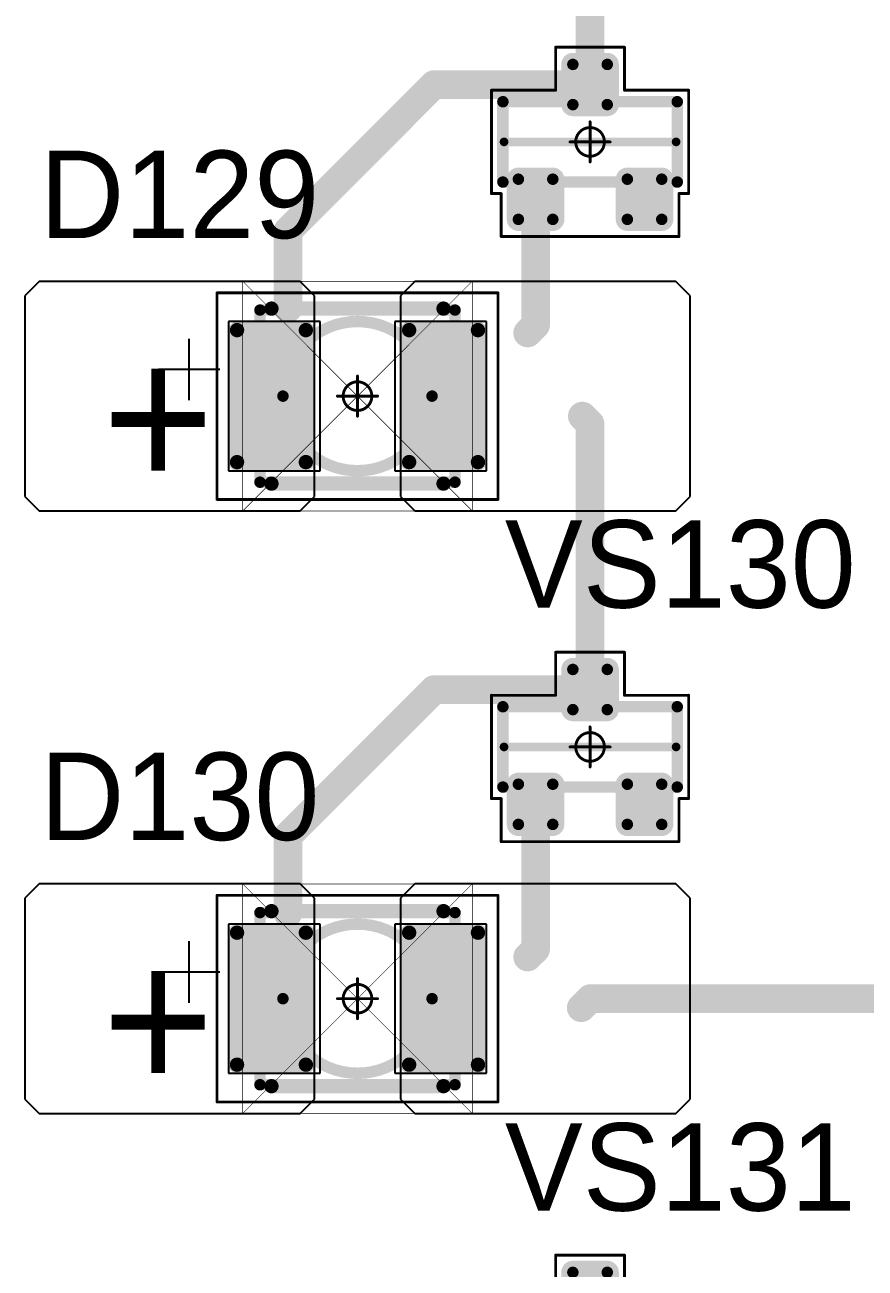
# Model space of a CAD drawing. Header units: millimetres. Extents: x 0 to 1769, y 431 to 1001.
# Drawn here: x 1680.64 to 1695.29, y 473.83 to 495.5 of the extents above; entities that cross this region are included whole.
import ezdxf

# ---------------------------------------------------------------- set-up
doc = ezdxf.new("R2010")
doc.units = ezdxf.units.MM
for name, color, linetype in [('Mechanical13', 56, 'Continuous'), ('Mechanical15', 56, 'Continuous'), ('Mechanical9', 56, 'Continuous'), ('TopLayer', 1, 'Continuous'), ('TopOverlay', 2, 'Continuous'), ('TopPaste', 8, 'Continuous'), ('TopSolder', 216, 'Continuous')]:
    doc.layers.add(name, color=color, linetype=linetype)

# ---------------------------------------------------------------- blocks, each defined once
blk = doc.blocks.new('SOT23_8')
at = {"layer": 'Mechanical13', "const_width": 0.2}
for points in [[(-0.7, 1.52), (-0.7, -1.52)], [(-0.7, 1.52), (0.7, 1.52)], [(0.7, 1.52), (0.7, -1.52)], [(-0.7, -1.52), (0.7, -1.52)]]:
    blk.add_lwpolyline(points, dxfattribs=at)
at = {"layer": 'Mechanical13', "const_width": 0.1}
for points in [[(-0.75, 1.52, 1), (-0.65, 1.52, 1)], [(-0.75, 1.52, 1), (-0.65, 1.52, 1)], [(0.65, 1.52, 1), (0.75, 1.52, 1)], [(0.65, 1.52, 1), (0.75, 1.52, 1)], [(-0.75, -1.52, 1), (-0.65, -1.52, 1)], [(-0.75, -1.52, 1), (-0.65, -1.52, 1)], [(0.65, -1.52, 1), (0.75, -1.52, 1)], [(0.65, -1.52, 1), (0.75, -1.52, 1)]]:
    blk.add_lwpolyline(points, format="xyb", close=True, dxfattribs=at)
at = {"layer": 'Mechanical15', "const_width": 0.05}
for points in [[(-0.9, 1.72), (0.9, 1.72)], [(-0.9, 1.72), (-0.9, 1.55)], [(0.9, 1.72), (0.9, 0.6)], [(-1.65, 1.55), (-0.9, 1.55)], [(-1.65, 1.55), (-1.65, -1.55)], [(0.9, 0.6), (1.65, 0.6)], [(1.65, 0.6), (1.65, -0.6)], [(0, 0.35), (0, -0.35)], [(-0.35, 0), (0.35, 0)], [(0.9, -0.6), (0.9, -1.72)], [(0.9, -0.6), (1.65, -0.6)], [(-1.65, -1.55), (-0.9, -1.55)], [(-0.9, -1.55), (-0.9, -1.72)], [(-0.9, -1.72), (0.9, -1.72)]]:
    blk.add_lwpolyline(points, dxfattribs=at)
at = {"layer": 'Mechanical15'}
for points, const_width in [([(-0.913, 1.72, 1), (-0.888, 1.72, 1)], 0.025), ([(-0.913, 1.72, 1), (-0.888, 1.72, 1)], 0.025), ([(0.888, 1.72, 1), (0.913, 1.72, 1)], 0.025), ([(0.888, 1.72, 1), (0.913, 1.72, 1)], 0.025), ([(-1.662, 1.55, 1), (-1.637, 1.55, 1)], 0.025), ([(-1.662, 1.55, 1), (-1.637, 1.55, 1)], 0.025), ([(-0.913, 1.55, 1), (-0.888, 1.55, 1)], 0.025), ([(-0.913, 1.55, 1), (-0.888, 1.55, 1)], 0.025), ([(0.888, 0.6, 1), (0.913, 0.6, 1)], 0.025), ([(0.888, 0.6, 1), (0.913, 0.6, 1)], 0.025), ([(1.637, 0.6, 1), (1.662, 0.6, 1)], 0.025), ([(1.637, 0.6, 1), (1.662, 0.6, 1)], 0.025), ([(0.25, 0, 1), (-0.25, 0, 1)], 0.05), ([(-0.012, 0.35, 1), (0.012, 0.35, 1)], 0.025), ([(-0.362, 0, 1), (-0.337, 0, 1)], 0.025), ([(-0.262, 0, 1), (-0.238, 0, 1)], 0.025), ([(0.238, 0, 1), (0.262, 0, 1)], 0.025), ([(0.337, 0, 1), (0.362, 0, 1)], 0.025), ([(-0.012, -0.35, 1), (0.012, -0.35, 1)], 0.025), ([(0.888, -0.6, 1), (0.913, -0.6, 1)], 0.025), ([(0.888, -0.6, 1), (0.913, -0.6, 1)], 0.025), ([(1.637, -0.6, 1), (1.662, -0.6, 1)], 0.025), ([(1.637, -0.6, 1), (1.662, -0.6, 1)], 0.025), ([(-1.662, -1.55, 1), (-1.637, -1.55, 1)], 0.025), ([(-1.662, -1.55, 1), (-1.637, -1.55, 1)], 0.025), ([(-0.913, -1.55, 1), (-0.888, -1.55, 1)], 0.025), ([(-0.913, -1.55, 1), (-0.888, -1.55, 1)], 0.025), ([(-0.913, -1.72, 1), (-0.888, -1.72, 1)], 0.025), ([(-0.913, -1.72, 1), (-0.888, -1.72, 1)], 0.025), ([(0.888, -1.72, 1), (0.913, -1.72, 1)], 0.025), ([(0.888, -1.72, 1), (0.913, -1.72, 1)], 0.025)]:
    blk.add_lwpolyline(points, format="xyb", close=True, dxfattribs=dict(at, const_width=const_width))
at = {"layer": 'TopLayer', "const_width": 0.1}
for points in [[(-1.4, 1.25, 1), (-1.3, 1.25, 1)], [(-0.7, 1.25, 1), (-0.6, 1.25, 1)], [(-1.4, 0.65, 1), (-1.3, 0.65, 1)], [(-0.7, 0.65, 1), (-0.6, 0.65, 1)], [(0.6, 0.3, 1), (0.7, 0.3, 1)], [(1.3, 0.3, 1), (1.4, 0.3, 1)], [(0.6, -0.3, 1), (0.7, -0.3, 1)], [(1.3, -0.3, 1), (1.4, -0.3, 1)], [(-1.4, -0.65, 1), (-1.3, -0.65, 1)], [(-0.7, -0.65, 1), (-0.6, -0.65, 1)], [(-1.4, -1.25, 1), (-1.3, -1.25, 1)], [(-0.7, -1.25, 1), (-0.6, -1.25, 1)]]:
    blk.add_lwpolyline(points, format="xyb", close=True, dxfattribs=at)
at = {"layer": 'TopLayer'}
for points in [[(-1.35, 1.35), (-1.35, 0.55), (-0.65, 1.35), (-0.65, 0.55)], [(-1.45, 1.25), (-1.45, 0.65), (-0.55, 1.25), (-0.55, 0.65)], [(0.55, 0.3), (0.55, -0.3), (1.45, 0.3), (1.45, -0.3)], [(0.65, 0.4), (0.65, -0.4), (1.35, 0.4), (1.35, -0.4)], [(-1.45, -0.65), (-1.45, -1.25), (-0.55, -0.65), (-0.55, -1.25)], [(-1.35, -0.55), (-1.35, -1.35), (-0.65, -0.55), (-0.65, -1.35)]]:
    blk.add_solid(points, dxfattribs=at)
at = {"layer": 'TopOverlay', "const_width": 0.15}
blk.add_lwpolyline([(0, 1.5), (0, -1.5)], dxfattribs=at)
at = {"layer": 'TopOverlay', "const_width": 0.075}
for points in [[(-0.038, 1.5, 1), (0.038, 1.5, 1)], [(-0.038, -1.5, 1), (0.038, -1.5, 1)]]:
    blk.add_lwpolyline(points, format="xyb", close=True, dxfattribs=at)
at = {"layer": 'TopPaste', "const_width": 0.075}
for points in [[(-1.387, 1.25, 1), (-1.313, 1.25, 1)], [(-0.687, 1.25, 1), (-0.613, 1.25, 1)], [(-1.387, 0.65, 1), (-1.313, 0.65, 1)], [(-0.687, 0.65, 1), (-0.613, 0.65, 1)], [(0.613, 0.3, 1), (0.687, 0.3, 1)], [(1.313, 0.3, 1), (1.387, 0.3, 1)], [(0.613, -0.3, 1), (0.687, -0.3, 1)], [(1.313, -0.3, 1), (1.387, -0.3, 1)], [(-1.387, -0.65, 1), (-1.313, -0.65, 1)], [(-0.687, -0.65, 1), (-0.613, -0.65, 1)], [(-1.387, -1.25, 1), (-1.313, -1.25, 1)], [(-0.687, -1.25, 1), (-0.613, -1.25, 1)]]:
    blk.add_lwpolyline(points, format="xyb", close=True, dxfattribs=at)
at = {"layer": 'TopPaste'}
for points in [[(-1.35, 1.325), (-1.35, 0.575), (-0.65, 1.325), (-0.65, 0.575)], [(-1.425, 1.25), (-1.425, 0.65), (-0.575, 1.25), (-0.575, 0.65)], [(0.575, 0.3), (0.575, -0.3), (1.425, 0.3), (1.425, -0.3)], [(0.65, 0.375), (0.65, -0.375), (1.35, 0.375), (1.35, -0.375)], [(-1.425, -0.65), (-1.425, -1.25), (-0.575, -0.65), (-0.575, -1.25)], [(-1.35, -0.575), (-1.35, -1.325), (-0.65, -0.575), (-0.65, -1.325)]]:
    blk.add_solid(points, dxfattribs=at)
at = {"layer": 'TopSolder', "const_width": 0.202}
for points in [[(-1.451, 1.25, 1), (-1.249, 1.25, 1)], [(-0.751, 1.25, 1), (-0.549, 1.25, 1)], [(-1.451, 0.65, 1), (-1.249, 0.65, 1)], [(-0.751, 0.65, 1), (-0.549, 0.65, 1)], [(0.549, 0.3, 1), (0.751, 0.3, 1)], [(1.249, 0.3, 1), (1.451, 0.3, 1)], [(0.549, -0.3, 1), (0.751, -0.3, 1)], [(1.249, -0.3, 1), (1.451, -0.3, 1)], [(-1.451, -0.65, 1), (-1.249, -0.65, 1)], [(-0.751, -0.65, 1), (-0.549, -0.65, 1)], [(-1.451, -1.25, 1), (-1.249, -1.25, 1)], [(-0.751, -1.25, 1), (-0.549, -1.25, 1)]]:
    blk.add_lwpolyline(points, format="xyb", close=True, dxfattribs=at)
at = {"layer": 'TopSolder'}
for points in [[(-1.35, 1.452), (-1.35, 0.448), (-0.65, 1.452), (-0.65, 0.448)], [(-1.552, 1.25), (-1.552, 0.65), (-0.448, 1.25), (-0.448, 0.65)], [(0.65, 0.502), (0.65, -0.502), (1.35, 0.502), (1.35, -0.502)], [(0.448, 0.3), (0.448, -0.3), (1.552, 0.3), (1.552, -0.3)], [(-1.552, -0.65), (-1.552, -1.25), (-0.448, -0.65), (-0.448, -1.25)], [(-1.35, -0.448), (-1.35, -1.452), (-0.65, -0.448), (-0.65, -1.452)]]:
    blk.add_solid(points, dxfattribs=at)
blk = doc.blocks.new('SOT23_9')
at = {"layer": 'Mechanical13', "const_width": 0.2}
for points in [[(-0.7, 1.52), (-0.7, -1.52)], [(-0.7, 1.52), (0.7, 1.52)], [(0.7, 1.52), (0.7, -1.52)], [(-0.7, -1.52), (0.7, -1.52)]]:
    blk.add_lwpolyline(points, dxfattribs=at)
at = {"layer": 'Mechanical13', "const_width": 0.1}
for points in [[(-0.75, 1.52, 1), (-0.65, 1.52, 1)], [(-0.75, 1.52, 1), (-0.65, 1.52, 1)], [(0.65, 1.52, 1), (0.75, 1.52, 1)], [(0.65, 1.52, 1), (0.75, 1.52, 1)], [(-0.75, -1.52, 1), (-0.65, -1.52, 1)], [(-0.75, -1.52, 1), (-0.65, -1.52, 1)], [(0.65, -1.52, 1), (0.75, -1.52, 1)], [(0.65, -1.52, 1), (0.75, -1.52, 1)]]:
    blk.add_lwpolyline(points, format="xyb", close=True, dxfattribs=at)
at = {"layer": 'Mechanical15', "const_width": 0.05}
for points in [[(-0.9, 1.72), (0.9, 1.72)], [(-0.9, 1.72), (-0.9, 1.55)], [(0.9, 1.72), (0.9, 0.6)], [(-1.65, 1.55), (-0.9, 1.55)], [(-1.65, 1.55), (-1.65, -1.55)], [(0.9, 0.6), (1.65, 0.6)], [(1.65, 0.6), (1.65, -0.6)], [(0, 0.35), (0, -0.35)], [(-0.35, 0), (0.35, 0)], [(0.9, -0.6), (0.9, -1.72)], [(0.9, -0.6), (1.65, -0.6)], [(-1.65, -1.55), (-0.9, -1.55)], [(-0.9, -1.55), (-0.9, -1.72)], [(-0.9, -1.72), (0.9, -1.72)]]:
    blk.add_lwpolyline(points, dxfattribs=at)
at = {"layer": 'Mechanical15'}
for points, const_width in [([(-0.913, 1.72, 1), (-0.888, 1.72, 1)], 0.025), ([(-0.913, 1.72, 1), (-0.888, 1.72, 1)], 0.025), ([(0.888, 1.72, 1), (0.913, 1.72, 1)], 0.025), ([(0.888, 1.72, 1), (0.913, 1.72, 1)], 0.025), ([(-1.662, 1.55, 1), (-1.637, 1.55, 1)], 0.025), ([(-1.662, 1.55, 1), (-1.637, 1.55, 1)], 0.025), ([(-0.913, 1.55, 1), (-0.888, 1.55, 1)], 0.025), ([(-0.913, 1.55, 1), (-0.888, 1.55, 1)], 0.025), ([(0.888, 0.6, 1), (0.913, 0.6, 1)], 0.025), ([(0.888, 0.6, 1), (0.913, 0.6, 1)], 0.025), ([(1.637, 0.6, 1), (1.662, 0.6, 1)], 0.025), ([(1.637, 0.6, 1), (1.662, 0.6, 1)], 0.025), ([(0.25, 0, 1), (-0.25, 0, 1)], 0.05), ([(-0.012, 0.35, 1), (0.012, 0.35, 1)], 0.025), ([(-0.362, 0, 1), (-0.337, 0, 1)], 0.025), ([(-0.262, 0, 1), (-0.238, 0, 1)], 0.025), ([(0.238, 0, 1), (0.262, 0, 1)], 0.025), ([(0.337, 0, 1), (0.362, 0, 1)], 0.025), ([(-0.012, -0.35, 1), (0.012, -0.35, 1)], 0.025), ([(0.888, -0.6, 1), (0.913, -0.6, 1)], 0.025), ([(0.888, -0.6, 1), (0.913, -0.6, 1)], 0.025), ([(1.637, -0.6, 1), (1.662, -0.6, 1)], 0.025), ([(1.637, -0.6, 1), (1.662, -0.6, 1)], 0.025), ([(-1.662, -1.55, 1), (-1.637, -1.55, 1)], 0.025), ([(-1.662, -1.55, 1), (-1.637, -1.55, 1)], 0.025), ([(-0.913, -1.55, 1), (-0.888, -1.55, 1)], 0.025), ([(-0.913, -1.55, 1), (-0.888, -1.55, 1)], 0.025), ([(-0.913, -1.72, 1), (-0.888, -1.72, 1)], 0.025), ([(-0.913, -1.72, 1), (-0.888, -1.72, 1)], 0.025), ([(0.888, -1.72, 1), (0.913, -1.72, 1)], 0.025), ([(0.888, -1.72, 1), (0.913, -1.72, 1)], 0.025)]:
    blk.add_lwpolyline(points, format="xyb", close=True, dxfattribs=dict(at, const_width=const_width))
at = {"layer": 'TopLayer', "const_width": 0.1}
for points in [[(-1.4, 1.25, 1), (-1.3, 1.25, 1)], [(-0.7, 1.25, 1), (-0.6, 1.25, 1)], [(-1.4, 0.65, 1), (-1.3, 0.65, 1)], [(-0.7, 0.65, 1), (-0.6, 0.65, 1)], [(0.6, 0.3, 1), (0.7, 0.3, 1)], [(1.3, 0.3, 1), (1.4, 0.3, 1)], [(0.6, -0.3, 1), (0.7, -0.3, 1)], [(1.3, -0.3, 1), (1.4, -0.3, 1)], [(-1.4, -0.65, 1), (-1.3, -0.65, 1)], [(-0.7, -0.65, 1), (-0.6, -0.65, 1)], [(-1.4, -1.25, 1), (-1.3, -1.25, 1)], [(-0.7, -1.25, 1), (-0.6, -1.25, 1)]]:
    blk.add_lwpolyline(points, format="xyb", close=True, dxfattribs=at)
at = {"layer": 'TopLayer'}
for points in [[(-1.35, 1.35), (-1.35, 0.55), (-0.65, 1.35), (-0.65, 0.55)], [(-1.45, 1.25), (-1.45, 0.65), (-0.55, 1.25), (-0.55, 0.65)], [(0.55, 0.3), (0.55, -0.3), (1.45, 0.3), (1.45, -0.3)], [(0.65, 0.4), (0.65, -0.4), (1.35, 0.4), (1.35, -0.4)], [(-1.45, -0.65), (-1.45, -1.25), (-0.55, -0.65), (-0.55, -1.25)], [(-1.35, -0.55), (-1.35, -1.35), (-0.65, -0.55), (-0.65, -1.35)]]:
    blk.add_solid(points, dxfattribs=at)
at = {"layer": 'TopOverlay', "const_width": 0.15}
blk.add_lwpolyline([(0, 1.5), (0, -1.5)], dxfattribs=at)
at = {"layer": 'TopOverlay', "const_width": 0.075}
for points in [[(-0.038, 1.5, 1), (0.038, 1.5, 1)], [(-0.038, -1.5, 1), (0.038, -1.5, 1)]]:
    blk.add_lwpolyline(points, format="xyb", close=True, dxfattribs=at)
at = {"layer": 'TopPaste', "const_width": 0.075}
for points in [[(-1.387, 1.25, 1), (-1.313, 1.25, 1)], [(-0.687, 1.25, 1), (-0.613, 1.25, 1)], [(-1.387, 0.65, 1), (-1.313, 0.65, 1)], [(-0.687, 0.65, 1), (-0.613, 0.65, 1)], [(0.613, 0.3, 1), (0.687, 0.3, 1)], [(1.313, 0.3, 1), (1.387, 0.3, 1)], [(0.613, -0.3, 1), (0.687, -0.3, 1)], [(1.313, -0.3, 1), (1.387, -0.3, 1)], [(-1.387, -0.65, 1), (-1.313, -0.65, 1)], [(-0.687, -0.65, 1), (-0.613, -0.65, 1)], [(-1.387, -1.25, 1), (-1.313, -1.25, 1)], [(-0.687, -1.25, 1), (-0.613, -1.25, 1)]]:
    blk.add_lwpolyline(points, format="xyb", close=True, dxfattribs=at)
at = {"layer": 'TopPaste'}
for points in [[(-1.35, 1.325), (-1.35, 0.575), (-0.65, 1.325), (-0.65, 0.575)], [(-1.425, 1.25), (-1.425, 0.65), (-0.575, 1.25), (-0.575, 0.65)], [(0.575, 0.3), (0.575, -0.3), (1.425, 0.3), (1.425, -0.3)], [(0.65, 0.375), (0.65, -0.375), (1.35, 0.375), (1.35, -0.375)], [(-1.425, -0.65), (-1.425, -1.25), (-0.575, -0.65), (-0.575, -1.25)], [(-1.35, -0.575), (-1.35, -1.325), (-0.65, -0.575), (-0.65, -1.325)]]:
    blk.add_solid(points, dxfattribs=at)
at = {"layer": 'TopSolder', "const_width": 0.202}
for points in [[(-1.451, 1.25, 1), (-1.249, 1.25, 1)], [(-0.751, 1.25, 1), (-0.549, 1.25, 1)], [(-1.451, 0.65, 1), (-1.249, 0.65, 1)], [(-0.751, 0.65, 1), (-0.549, 0.65, 1)], [(0.549, 0.3, 1), (0.751, 0.3, 1)], [(1.249, 0.3, 1), (1.451, 0.3, 1)], [(0.549, -0.3, 1), (0.751, -0.3, 1)], [(1.249, -0.3, 1), (1.451, -0.3, 1)], [(-1.451, -0.65, 1), (-1.249, -0.65, 1)], [(-0.751, -0.65, 1), (-0.549, -0.65, 1)], [(-1.451, -1.25, 1), (-1.249, -1.25, 1)], [(-0.751, -1.25, 1), (-0.549, -1.25, 1)]]:
    blk.add_lwpolyline(points, format="xyb", close=True, dxfattribs=at)
at = {"layer": 'TopSolder'}
for points in [[(-1.35, 1.452), (-1.35, 0.448), (-0.65, 1.452), (-0.65, 0.448)], [(-1.552, 1.25), (-1.552, 0.65), (-0.448, 1.25), (-0.448, 0.65)], [(0.65, 0.502), (0.65, -0.502), (1.35, 0.502), (1.35, -0.502)], [(0.448, 0.3), (0.448, -0.3), (1.552, 0.3), (1.552, -0.3)], [(-1.552, -0.65), (-1.552, -1.25), (-0.448, -0.65), (-0.448, -1.25)], [(-1.35, -0.448), (-1.35, -1.452), (-0.65, -0.448), (-0.65, -1.452)]]:
    blk.add_solid(points, dxfattribs=at)
blk = doc.blocks.new('SOT23_10')
at = {"layer": 'Mechanical13', "const_width": 0.2}
for points in [[(-0.7, 1.52), (-0.7, -1.52)], [(-0.7, 1.52), (0.7, 1.52)], [(0.7, 1.52), (0.7, -1.52)], [(-0.7, -1.52), (0.7, -1.52)]]:
    blk.add_lwpolyline(points, dxfattribs=at)
at = {"layer": 'Mechanical13', "const_width": 0.1}
for points in [[(-0.75, 1.52, 1), (-0.65, 1.52, 1)], [(-0.75, 1.52, 1), (-0.65, 1.52, 1)], [(0.65, 1.52, 1), (0.75, 1.52, 1)], [(0.65, 1.52, 1), (0.75, 1.52, 1)], [(-0.75, -1.52, 1), (-0.65, -1.52, 1)], [(-0.75, -1.52, 1), (-0.65, -1.52, 1)], [(0.65, -1.52, 1), (0.75, -1.52, 1)], [(0.65, -1.52, 1), (0.75, -1.52, 1)]]:
    blk.add_lwpolyline(points, format="xyb", close=True, dxfattribs=at)
at = {"layer": 'Mechanical15', "const_width": 0.05}
for points in [[(-0.9, 1.72), (0.9, 1.72)], [(-0.9, 1.72), (-0.9, 1.55)], [(0.9, 1.72), (0.9, 0.6)], [(-1.65, 1.55), (-0.9, 1.55)], [(-1.65, 1.55), (-1.65, -1.55)], [(0.9, 0.6), (1.65, 0.6)], [(1.65, 0.6), (1.65, -0.6)], [(0, 0.35), (0, -0.35)], [(-0.35, 0), (0.35, 0)], [(0.9, -0.6), (0.9, -1.72)], [(0.9, -0.6), (1.65, -0.6)], [(-1.65, -1.55), (-0.9, -1.55)], [(-0.9, -1.55), (-0.9, -1.72)], [(-0.9, -1.72), (0.9, -1.72)]]:
    blk.add_lwpolyline(points, dxfattribs=at)
at = {"layer": 'Mechanical15'}
for points, const_width in [([(-0.913, 1.72, 1), (-0.888, 1.72, 1)], 0.025), ([(-0.913, 1.72, 1), (-0.888, 1.72, 1)], 0.025), ([(0.888, 1.72, 1), (0.913, 1.72, 1)], 0.025), ([(0.888, 1.72, 1), (0.913, 1.72, 1)], 0.025), ([(-1.662, 1.55, 1), (-1.637, 1.55, 1)], 0.025), ([(-1.662, 1.55, 1), (-1.637, 1.55, 1)], 0.025), ([(-0.913, 1.55, 1), (-0.888, 1.55, 1)], 0.025), ([(-0.913, 1.55, 1), (-0.888, 1.55, 1)], 0.025), ([(0.888, 0.6, 1), (0.913, 0.6, 1)], 0.025), ([(0.888, 0.6, 1), (0.913, 0.6, 1)], 0.025), ([(1.637, 0.6, 1), (1.662, 0.6, 1)], 0.025), ([(1.637, 0.6, 1), (1.662, 0.6, 1)], 0.025), ([(0.25, 0, 1), (-0.25, 0, 1)], 0.05), ([(-0.012, 0.35, 1), (0.012, 0.35, 1)], 0.025), ([(-0.362, 0, 1), (-0.337, 0, 1)], 0.025), ([(-0.262, 0, 1), (-0.238, 0, 1)], 0.025), ([(0.238, 0, 1), (0.262, 0, 1)], 0.025), ([(0.337, 0, 1), (0.362, 0, 1)], 0.025), ([(-0.012, -0.35, 1), (0.012, -0.35, 1)], 0.025), ([(0.888, -0.6, 1), (0.913, -0.6, 1)], 0.025), ([(0.888, -0.6, 1), (0.913, -0.6, 1)], 0.025), ([(1.637, -0.6, 1), (1.662, -0.6, 1)], 0.025), ([(1.637, -0.6, 1), (1.662, -0.6, 1)], 0.025), ([(-1.662, -1.55, 1), (-1.637, -1.55, 1)], 0.025), ([(-1.662, -1.55, 1), (-1.637, -1.55, 1)], 0.025), ([(-0.913, -1.55, 1), (-0.888, -1.55, 1)], 0.025), ([(-0.913, -1.55, 1), (-0.888, -1.55, 1)], 0.025), ([(-0.913, -1.72, 1), (-0.888, -1.72, 1)], 0.025), ([(-0.913, -1.72, 1), (-0.888, -1.72, 1)], 0.025), ([(0.888, -1.72, 1), (0.913, -1.72, 1)], 0.025), ([(0.888, -1.72, 1), (0.913, -1.72, 1)], 0.025)]:
    blk.add_lwpolyline(points, format="xyb", close=True, dxfattribs=dict(at, const_width=const_width))
at = {"layer": 'TopLayer', "const_width": 0.1}
for points in [[(-1.4, 1.25, 1), (-1.3, 1.25, 1)], [(-0.7, 1.25, 1), (-0.6, 1.25, 1)], [(-1.4, 0.65, 1), (-1.3, 0.65, 1)], [(-0.7, 0.65, 1), (-0.6, 0.65, 1)], [(0.6, 0.3, 1), (0.7, 0.3, 1)], [(1.3, 0.3, 1), (1.4, 0.3, 1)], [(0.6, -0.3, 1), (0.7, -0.3, 1)], [(1.3, -0.3, 1), (1.4, -0.3, 1)], [(-1.4, -0.65, 1), (-1.3, -0.65, 1)], [(-0.7, -0.65, 1), (-0.6, -0.65, 1)], [(-1.4, -1.25, 1), (-1.3, -1.25, 1)], [(-0.7, -1.25, 1), (-0.6, -1.25, 1)]]:
    blk.add_lwpolyline(points, format="xyb", close=True, dxfattribs=at)
at = {"layer": 'TopLayer'}
for points in [[(-1.35, 1.35), (-1.35, 0.55), (-0.65, 1.35), (-0.65, 0.55)], [(-1.45, 1.25), (-1.45, 0.65), (-0.55, 1.25), (-0.55, 0.65)], [(0.55, 0.3), (0.55, -0.3), (1.45, 0.3), (1.45, -0.3)], [(0.65, 0.4), (0.65, -0.4), (1.35, 0.4), (1.35, -0.4)], [(-1.45, -0.65), (-1.45, -1.25), (-0.55, -0.65), (-0.55, -1.25)], [(-1.35, -0.55), (-1.35, -1.35), (-0.65, -0.55), (-0.65, -1.35)]]:
    blk.add_solid(points, dxfattribs=at)
at = {"layer": 'TopOverlay', "const_width": 0.15}
blk.add_lwpolyline([(0, 1.5), (0, -1.5)], dxfattribs=at)
at = {"layer": 'TopOverlay', "const_width": 0.075}
for points in [[(-0.038, 1.5, 1), (0.038, 1.5, 1)], [(-0.038, -1.5, 1), (0.038, -1.5, 1)]]:
    blk.add_lwpolyline(points, format="xyb", close=True, dxfattribs=at)
at = {"layer": 'TopPaste', "const_width": 0.075}
for points in [[(-1.387, 1.25, 1), (-1.313, 1.25, 1)], [(-0.687, 1.25, 1), (-0.613, 1.25, 1)], [(-1.387, 0.65, 1), (-1.313, 0.65, 1)], [(-0.687, 0.65, 1), (-0.613, 0.65, 1)], [(0.613, 0.3, 1), (0.687, 0.3, 1)], [(1.313, 0.3, 1), (1.387, 0.3, 1)], [(0.613, -0.3, 1), (0.687, -0.3, 1)], [(1.313, -0.3, 1), (1.387, -0.3, 1)], [(-1.387, -0.65, 1), (-1.313, -0.65, 1)], [(-0.687, -0.65, 1), (-0.613, -0.65, 1)], [(-1.387, -1.25, 1), (-1.313, -1.25, 1)], [(-0.687, -1.25, 1), (-0.613, -1.25, 1)]]:
    blk.add_lwpolyline(points, format="xyb", close=True, dxfattribs=at)
at = {"layer": 'TopPaste'}
for points in [[(-1.35, 1.325), (-1.35, 0.575), (-0.65, 1.325), (-0.65, 0.575)], [(-1.425, 1.25), (-1.425, 0.65), (-0.575, 1.25), (-0.575, 0.65)], [(0.575, 0.3), (0.575, -0.3), (1.425, 0.3), (1.425, -0.3)], [(0.65, 0.375), (0.65, -0.375), (1.35, 0.375), (1.35, -0.375)], [(-1.425, -0.65), (-1.425, -1.25), (-0.575, -0.65), (-0.575, -1.25)], [(-1.35, -0.575), (-1.35, -1.325), (-0.65, -0.575), (-0.65, -1.325)]]:
    blk.add_solid(points, dxfattribs=at)
at = {"layer": 'TopSolder', "const_width": 0.202}
for points in [[(-1.451, 1.25, 1), (-1.249, 1.25, 1)], [(-0.751, 1.25, 1), (-0.549, 1.25, 1)], [(-1.451, 0.65, 1), (-1.249, 0.65, 1)], [(-0.751, 0.65, 1), (-0.549, 0.65, 1)], [(0.549, 0.3, 1), (0.751, 0.3, 1)], [(1.249, 0.3, 1), (1.451, 0.3, 1)], [(0.549, -0.3, 1), (0.751, -0.3, 1)], [(1.249, -0.3, 1), (1.451, -0.3, 1)], [(-1.451, -0.65, 1), (-1.249, -0.65, 1)], [(-0.751, -0.65, 1), (-0.549, -0.65, 1)], [(-1.451, -1.25, 1), (-1.249, -1.25, 1)], [(-0.751, -1.25, 1), (-0.549, -1.25, 1)]]:
    blk.add_lwpolyline(points, format="xyb", close=True, dxfattribs=at)
at = {"layer": 'TopSolder'}
for points in [[(-1.35, 1.452), (-1.35, 0.448), (-0.65, 1.452), (-0.65, 0.448)], [(-1.552, 1.25), (-1.552, 0.65), (-0.448, 1.25), (-0.448, 0.65)], [(0.65, 0.502), (0.65, -0.502), (1.35, 0.502), (1.35, -0.502)], [(0.448, 0.3), (0.448, -0.3), (1.552, 0.3), (1.552, -0.3)], [(-1.552, -0.65), (-1.552, -1.25), (-0.448, -0.65), (-0.448, -1.25)], [(-1.35, -0.448), (-1.35, -1.452), (-0.65, -0.448), (-0.65, -1.452)]]:
    blk.add_solid(points, dxfattribs=at)
blk = doc.blocks.new('T66G_197')
at = {"layer": 'Mechanical13'}
for p, q in [((2.936, 0.071), (2.936, -1)), ((2.4, -0.464), (3.471, -0.464))]:
    blk.add_line(p, q, dxfattribs=at)
at = {"layer": 'Mechanical13', "const_width": 0.2}
for points in [[(1.7, 1.5), (-1.7, 1.5)], [(-1.7, 1.5), (-1.7, -1.5)], [(1.7, 1.5), (1.7, -1.5)], [(1.7, -1.5), (-1.7, -1.5)]]:
    blk.add_lwpolyline(points, dxfattribs=at)
at = {"layer": 'Mechanical13'}
for points, const_width in [([(-1.75, 1.5, 1), (-1.65, 1.5, 1)], 0.1), ([(-1.75, 1.5, 1), (-1.65, 1.5, 1)], 0.1), ([(1.65, 1.5, 1), (1.75, 1.5, 1)], 0.1), ([(1.65, 1.5, 1), (1.75, 1.5, 1)], 0.1), ([(1.3, 0, 1), (-1.3, 0, 1)], 0.2), ([(-1.35, 0, 1), (-1.25, 0, 1)], 0.1), ([(1.25, 0, 1), (1.35, 0, 1)], 0.1), ([(-1.75, -1.5, 1), (-1.65, -1.5, 1)], 0.1), ([(-1.75, -1.5, 1), (-1.65, -1.5, 1)], 0.1), ([(1.65, -1.5, 1), (1.75, -1.5, 1)], 0.1), ([(1.65, -1.5, 1), (1.75, -1.5, 1)], 0.1)]:
    blk.add_lwpolyline(points, format="xyb", close=True, dxfattribs=dict(at, const_width=const_width))
at = {"layer": 'Mechanical15', "const_width": 0.05}
for points in [[(-2.45, 1.8), (-2.45, -1.8)], [(2.45, 1.8), (-2.45, 1.8)], [(2.45, 1.8), (2.45, -1.8)], [(0, 0.35), (0, -0.35)], [(0.35, 0), (-0.35, 0)], [(2.45, -1.8), (-2.45, -1.8)]]:
    blk.add_lwpolyline(points, dxfattribs=at)
at = {"layer": 'Mechanical15'}
for points, const_width in [([(-2.462, 1.8, 1), (-2.438, 1.8, 1)], 0.025), ([(-2.462, 1.8, 1), (-2.438, 1.8, 1)], 0.025), ([(2.438, 1.8, 1), (2.462, 1.8, 1)], 0.025), ([(2.438, 1.8, 1), (2.462, 1.8, 1)], 0.025), ([(0.25, 0, 1), (-0.25, 0, 1)], 0.05), ([(-0.012, 0.35, 1), (0.012, 0.35, 1)], 0.025), ([(-0.362, 0, 1), (-0.337, 0, 1)], 0.025), ([(-0.262, 0, 1), (-0.238, 0, 1)], 0.025), ([(0.238, 0, 1), (0.262, 0, 1)], 0.025), ([(0.337, 0, 1), (0.362, 0, 1)], 0.025), ([(-0.012, -0.35, 1), (0.012, -0.35, 1)], 0.025), ([(-2.462, -1.8, 1), (-2.438, -1.8, 1)], 0.025), ([(-2.462, -1.8, 1), (-2.438, -1.8, 1)], 0.025), ([(2.438, -1.8, 1), (2.462, -1.8, 1)], 0.025), ([(2.438, -1.8, 1), (2.462, -1.8, 1)], 0.025)]:
    blk.add_lwpolyline(points, format="xyb", close=True, dxfattribs=dict(at, const_width=const_width))
at = {"layer": 'TopLayer'}
for p, q in [((-5.55, 2), (-5.8, 1.75)), ((-1, 2), (-5.55, 2)), ((-0.75, 1.75), (-1, 2)), ((1, 2), (0.75, 1.75)), ((5.55, 2), (1, 2)), ((5.8, 1.75), (5.55, 2)), ((-5.8, 1.75), (-5.8, -1.75)), ((-0.75, -1.75), (-0.75, 1.75)), ((0.75, 1.75), (0.75, -1.75)), ((5.8, -1.75), (5.8, 1.75)), ((-5.8, -1.75), (-5.55, -2)), ((-1, -2), (-0.75, -1.75)), ((0.75, -1.75), (1, -2)), ((5.55, -2), (5.8, -1.75)), ((-5.55, -2), (-1, -2)), ((1, -2), (5.55, -2))]:
    blk.add_line(p, q, dxfattribs=at)
at = {"layer": 'TopLayer', "const_width": 0.15}
for points in [[(-2.175, 1.15, 1), (-2.025, 1.15, 1)], [(-0.975, 1.15, 1), (-0.825, 1.15, 1)], [(0.825, 1.15, 1), (0.975, 1.15, 1)], [(2.025, 1.15, 1), (2.175, 1.15, 1)], [(-2.175, -1.15, 1), (-2.025, -1.15, 1)], [(-0.975, -1.15, 1), (-0.825, -1.15, 1)], [(0.825, -1.15, 1), (0.975, -1.15, 1)], [(2.025, -1.15, 1), (2.175, -1.15, 1)]]:
    blk.add_lwpolyline(points, format="xyb", close=True, dxfattribs=at)
at = {"layer": 'TopLayer'}
for points in [[(-0.9, 1.3), (-2.1, 1.3), (-0.9, -1.3), (-2.1, -1.3)], [(2.1, 1.3), (0.9, 1.3), (2.1, -1.3), (0.9, -1.3)], [(-0.75, 1.15), (-2.25, 1.15), (-0.75, -1.15), (-2.25, -1.15)], [(2.25, 1.15), (0.75, 1.15), (2.25, -1.15), (0.75, -1.15)]]:
    blk.add_solid(points, dxfattribs=at)
at = {"layer": 'TopOverlay', "const_width": 0.25}
for points in [[(1.5, 1.525), (-1.5, 1.525)], [(1.5, -1.525), (-1.5, -1.525)]]:
    blk.add_lwpolyline(points, dxfattribs=at)
at = {"layer": 'TopOverlay', "const_width": 0.125}
for points in [[(-1.562, 1.525, 1), (-1.438, 1.525, 1)], [(1.438, 1.525, 1), (1.562, 1.525, 1)], [(-1.562, -1.525, 1), (-1.438, -1.525, 1)], [(1.438, -1.525, 1), (1.562, -1.525, 1)]]:
    blk.add_lwpolyline(points, format="xyb", close=True, dxfattribs=at)
at = {"layer": 'TopPaste', "const_width": 0.125}
for points in [[(-2.163, 1.15, 1), (-2.038, 1.15, 1)], [(-0.963, 1.15, 1), (-0.838, 1.15, 1)], [(0.838, 1.15, 1), (0.963, 1.15, 1)], [(2.038, 1.15, 1), (2.163, 1.15, 1)], [(-2.163, -1.15, 1), (-2.038, -1.15, 1)], [(-0.963, -1.15, 1), (-0.838, -1.15, 1)], [(0.838, -1.15, 1), (0.963, -1.15, 1)], [(2.038, -1.15, 1), (2.163, -1.15, 1)]]:
    blk.add_lwpolyline(points, format="xyb", close=True, dxfattribs=at)
at = {"layer": 'TopPaste'}
for points in [[(-0.775, 1.15), (-2.225, 1.15), (-0.775, -1.15), (-2.225, -1.15)], [(-0.9, 1.275), (-2.1, 1.275), (-0.9, -1.275), (-2.1, -1.275)], [(2.225, 1.15), (0.775, 1.15), (2.225, -1.15), (0.775, -1.15)], [(2.1, 1.275), (0.9, 1.275), (2.1, -1.275), (0.9, -1.275)]]:
    blk.add_solid(points, dxfattribs=at)
at = {"layer": 'TopSolder'}
for p, q in [((-2.25, 1.3), (-2.25, -1.3)), ((-0.65, 1.3), (-2.25, 1.3)), ((-0.65, -1.3), (-0.65, 1.3)), ((0.65, 1.3), (0.65, -1.3)), ((2.25, 1.3), (0.65, 1.3)), ((2.25, -1.3), (2.25, 1.3)), ((-2.25, -1.3), (-0.65, -1.3)), ((0.65, -1.3), (2.25, -1.3))]:
    blk.add_line(p, q, dxfattribs=at)
at = {"layer": 'TopOverlay'}
blk.add_text('+', height=2.5, dxfattribs=at).set_placement((2.5, -0.8))
blk = doc.blocks.new('T66G_198')
at = {"layer": 'Mechanical13'}
for p, q in [((2.936, 0.071), (2.936, -1)), ((2.4, -0.464), (3.471, -0.464))]:
    blk.add_line(p, q, dxfattribs=at)
at = {"layer": 'Mechanical13', "const_width": 0.2}
for points in [[(1.7, 1.5), (-1.7, 1.5)], [(-1.7, 1.5), (-1.7, -1.5)], [(1.7, 1.5), (1.7, -1.5)], [(1.7, -1.5), (-1.7, -1.5)]]:
    blk.add_lwpolyline(points, dxfattribs=at)
at = {"layer": 'Mechanical13'}
for points, const_width in [([(-1.75, 1.5, 1), (-1.65, 1.5, 1)], 0.1), ([(-1.75, 1.5, 1), (-1.65, 1.5, 1)], 0.1), ([(1.65, 1.5, 1), (1.75, 1.5, 1)], 0.1), ([(1.65, 1.5, 1), (1.75, 1.5, 1)], 0.1), ([(1.3, 0, 1), (-1.3, 0, 1)], 0.2), ([(-1.35, 0, 1), (-1.25, 0, 1)], 0.1), ([(1.25, 0, 1), (1.35, 0, 1)], 0.1), ([(-1.75, -1.5, 1), (-1.65, -1.5, 1)], 0.1), ([(-1.75, -1.5, 1), (-1.65, -1.5, 1)], 0.1), ([(1.65, -1.5, 1), (1.75, -1.5, 1)], 0.1), ([(1.65, -1.5, 1), (1.75, -1.5, 1)], 0.1)]:
    blk.add_lwpolyline(points, format="xyb", close=True, dxfattribs=dict(at, const_width=const_width))
at = {"layer": 'Mechanical15', "const_width": 0.05}
for points in [[(-2.45, 1.8), (-2.45, -1.8)], [(2.45, 1.8), (-2.45, 1.8)], [(2.45, 1.8), (2.45, -1.8)], [(0, 0.35), (0, -0.35)], [(0.35, 0), (-0.35, 0)], [(2.45, -1.8), (-2.45, -1.8)]]:
    blk.add_lwpolyline(points, dxfattribs=at)
at = {"layer": 'Mechanical15'}
for points, const_width in [([(-2.462, 1.8, 1), (-2.438, 1.8, 1)], 0.025), ([(-2.462, 1.8, 1), (-2.438, 1.8, 1)], 0.025), ([(2.438, 1.8, 1), (2.462, 1.8, 1)], 0.025), ([(2.438, 1.8, 1), (2.462, 1.8, 1)], 0.025), ([(0.25, 0, 1), (-0.25, 0, 1)], 0.05), ([(-0.012, 0.35, 1), (0.012, 0.35, 1)], 0.025), ([(-0.362, 0, 1), (-0.337, 0, 1)], 0.025), ([(-0.262, 0, 1), (-0.238, 0, 1)], 0.025), ([(0.238, 0, 1), (0.262, 0, 1)], 0.025), ([(0.337, 0, 1), (0.362, 0, 1)], 0.025), ([(-0.012, -0.35, 1), (0.012, -0.35, 1)], 0.025), ([(-2.462, -1.8, 1), (-2.438, -1.8, 1)], 0.025), ([(-2.462, -1.8, 1), (-2.438, -1.8, 1)], 0.025), ([(2.438, -1.8, 1), (2.462, -1.8, 1)], 0.025), ([(2.438, -1.8, 1), (2.462, -1.8, 1)], 0.025)]:
    blk.add_lwpolyline(points, format="xyb", close=True, dxfattribs=dict(at, const_width=const_width))
at = {"layer": 'TopLayer'}
for p, q in [((-5.55, 2), (-5.8, 1.75)), ((-1, 2), (-5.55, 2)), ((-0.75, 1.75), (-1, 2)), ((1, 2), (0.75, 1.75)), ((5.55, 2), (1, 2)), ((5.8, 1.75), (5.55, 2)), ((-5.8, 1.75), (-5.8, -1.75)), ((-0.75, -1.75), (-0.75, 1.75)), ((0.75, 1.75), (0.75, -1.75)), ((5.8, -1.75), (5.8, 1.75)), ((-5.8, -1.75), (-5.55, -2)), ((-1, -2), (-0.75, -1.75)), ((0.75, -1.75), (1, -2)), ((5.55, -2), (5.8, -1.75)), ((-5.55, -2), (-1, -2)), ((1, -2), (5.55, -2))]:
    blk.add_line(p, q, dxfattribs=at)
at = {"layer": 'TopLayer', "const_width": 0.15}
for points in [[(-2.175, 1.15, 1), (-2.025, 1.15, 1)], [(-0.975, 1.15, 1), (-0.825, 1.15, 1)], [(0.825, 1.15, 1), (0.975, 1.15, 1)], [(2.025, 1.15, 1), (2.175, 1.15, 1)], [(-2.175, -1.15, 1), (-2.025, -1.15, 1)], [(-0.975, -1.15, 1), (-0.825, -1.15, 1)], [(0.825, -1.15, 1), (0.975, -1.15, 1)], [(2.025, -1.15, 1), (2.175, -1.15, 1)]]:
    blk.add_lwpolyline(points, format="xyb", close=True, dxfattribs=at)
at = {"layer": 'TopLayer'}
for points in [[(-0.9, 1.3), (-2.1, 1.3), (-0.9, -1.3), (-2.1, -1.3)], [(2.1, 1.3), (0.9, 1.3), (2.1, -1.3), (0.9, -1.3)], [(-0.75, 1.15), (-2.25, 1.15), (-0.75, -1.15), (-2.25, -1.15)], [(2.25, 1.15), (0.75, 1.15), (2.25, -1.15), (0.75, -1.15)]]:
    blk.add_solid(points, dxfattribs=at)
at = {"layer": 'TopOverlay', "const_width": 0.25}
for points in [[(1.5, 1.525), (-1.5, 1.525)], [(1.5, -1.525), (-1.5, -1.525)]]:
    blk.add_lwpolyline(points, dxfattribs=at)
at = {"layer": 'TopOverlay', "const_width": 0.125}
for points in [[(-1.562, 1.525, 1), (-1.438, 1.525, 1)], [(1.438, 1.525, 1), (1.562, 1.525, 1)], [(-1.562, -1.525, 1), (-1.438, -1.525, 1)], [(1.438, -1.525, 1), (1.562, -1.525, 1)]]:
    blk.add_lwpolyline(points, format="xyb", close=True, dxfattribs=at)
at = {"layer": 'TopPaste', "const_width": 0.125}
for points in [[(-2.163, 1.15, 1), (-2.038, 1.15, 1)], [(-0.963, 1.15, 1), (-0.838, 1.15, 1)], [(0.838, 1.15, 1), (0.963, 1.15, 1)], [(2.038, 1.15, 1), (2.163, 1.15, 1)], [(-2.163, -1.15, 1), (-2.038, -1.15, 1)], [(-0.963, -1.15, 1), (-0.838, -1.15, 1)], [(0.838, -1.15, 1), (0.963, -1.15, 1)], [(2.038, -1.15, 1), (2.163, -1.15, 1)]]:
    blk.add_lwpolyline(points, format="xyb", close=True, dxfattribs=at)
at = {"layer": 'TopPaste'}
for points in [[(-0.775, 1.15), (-2.225, 1.15), (-0.775, -1.15), (-2.225, -1.15)], [(-0.9, 1.275), (-2.1, 1.275), (-0.9, -1.275), (-2.1, -1.275)], [(2.225, 1.15), (0.775, 1.15), (2.225, -1.15), (0.775, -1.15)], [(2.1, 1.275), (0.9, 1.275), (2.1, -1.275), (0.9, -1.275)]]:
    blk.add_solid(points, dxfattribs=at)
at = {"layer": 'TopSolder'}
for p, q in [((-2.25, 1.3), (-2.25, -1.3)), ((-0.65, 1.3), (-2.25, 1.3)), ((-0.65, -1.3), (-0.65, 1.3)), ((0.65, 1.3), (0.65, -1.3)), ((2.25, 1.3), (0.65, 1.3)), ((2.25, -1.3), (2.25, 1.3)), ((-2.25, -1.3), (-0.65, -1.3)), ((0.65, -1.3), (2.25, -1.3))]:
    blk.add_line(p, q, dxfattribs=at)
at = {"layer": 'TopOverlay'}
blk.add_text('+', height=2.5, dxfattribs=at).set_placement((2.5, -0.8))

msp = doc.modelspace()

# ---------------------------------------------------------------- linework, layer by layer
at = {"layer": 'Mechanical9'}
for points, const_width in [([(1684.44, 487.028), (1684.44, 491.028)], 0.0127), ([(1684.44, 491.028), (1688.44, 491.028)], 0.0127), ([(1684.44, 491.028), (1688.44, 487.028)], 0.01), ([(1684.44, 487.028), (1688.44, 491.028)], 0.01), ([(1688.44, 487.028), (1688.44, 491.028)], 0.0127), ([(1684.44, 487.028), (1688.44, 487.028)], 0.0127), ([(1684.44, 476.528), (1684.44, 480.528)], 0.0127), ([(1684.44, 480.528), (1688.44, 480.528)], 0.0127), ([(1684.44, 480.528), (1688.44, 476.528)], 0.01), ([(1684.44, 476.528), (1688.44, 480.528)], 0.01), ([(1688.44, 476.528), (1688.44, 480.528)], 0.0127), ([(1684.44, 476.528), (1688.44, 476.528)], 0.0127)]:
    msp.add_lwpolyline(points, dxfattribs=dict(at, const_width=const_width))
for points, const_width in [([(1684.437, 491.028, 1), (1684.443, 491.028, 1)], 0.00635), ([(1684.437, 491.028, 1), (1684.443, 491.028, 1)], 0.00635), ([(1684.437, 491.028, 1), (1684.442, 491.028, 1)], 0.005), ([(1688.437, 491.028, 1), (1688.443, 491.028, 1)], 0.00635), ([(1688.437, 491.028, 1), (1688.443, 491.028, 1)], 0.00635), ([(1688.437, 491.028, 1), (1688.442, 491.028, 1)], 0.005), ([(1684.437, 487.028, 1), (1684.443, 487.028, 1)], 0.00635), ([(1684.437, 487.028, 1), (1684.443, 487.028, 1)], 0.00635), ([(1684.437, 487.028, 1), (1684.442, 487.028, 1)], 0.005), ([(1688.437, 487.028, 1), (1688.443, 487.028, 1)], 0.00635), ([(1688.437, 487.028, 1), (1688.443, 487.028, 1)], 0.00635), ([(1688.437, 487.028, 1), (1688.442, 487.028, 1)], 0.005), ([(1684.437, 480.528, 1), (1684.443, 480.528, 1)], 0.00635), ([(1684.437, 480.528, 1), (1684.443, 480.528, 1)], 0.00635), ([(1684.437, 480.528, 1), (1684.442, 480.528, 1)], 0.005), ([(1688.437, 480.528, 1), (1688.443, 480.528, 1)], 0.00635), ([(1688.437, 480.528, 1), (1688.443, 480.528, 1)], 0.00635), ([(1688.437, 480.528, 1), (1688.442, 480.528, 1)], 0.005), ([(1684.437, 476.528, 1), (1684.443, 476.528, 1)], 0.00635), ([(1684.437, 476.528, 1), (1684.443, 476.528, 1)], 0.00635), ([(1684.437, 476.528, 1), (1684.442, 476.528, 1)], 0.005), ([(1688.437, 476.528, 1), (1688.443, 476.528, 1)], 0.00635), ([(1688.437, 476.528, 1), (1688.443, 476.528, 1)], 0.00635), ([(1688.437, 476.528, 1), (1688.442, 476.528, 1)], 0.005)]:
    msp.add_lwpolyline(points, format="xyb", close=True, dxfattribs=dict(at, const_width=const_width))
at = {"layer": 'TopLayer', "const_width": 0.5}
for points in [[(1690.495, 494.458), (1690.495, 498.566)], [(1685.227, 491.908), (1687.777, 494.458)], [(1687.777, 494.458), (1690.495, 494.458)], [(1689.545, 490.267), (1689.545, 492.458)], [(1685.227, 490.56), (1685.227, 491.908)], [(1689.407, 490.129), (1689.545, 490.267)], [(1690.36, 488.68), (1690.495, 488.545)], [(1690.495, 483.915), (1690.495, 488.545)], [(1685.227, 481.366), (1687.777, 483.915)], [(1687.777, 483.915), (1690.495, 483.915)], [(1689.545, 479.391), (1689.545, 481.915)], [(1685.227, 480.017), (1685.227, 481.366)], [(1689.407, 479.254), (1689.545, 479.391)], [(1690.341, 478.37), (1690.5, 478.529)], [(1690.5, 478.529), (1696.731, 478.529)]]:
    msp.add_lwpolyline(points, dxfattribs=at)
at = {"layer": 'TopLayer', "const_width": 0.25}
for points in [[(1687.652, 494.458, 1), (1687.902, 494.458, 1)], [(1687.652, 494.458, 1), (1687.902, 494.458, 1)], [(1690.37, 494.458, 1), (1690.62, 494.458, 1)], [(1690.37, 494.458, 1), (1690.62, 494.458, 1)], [(1689.42, 492.458, 1), (1689.67, 492.458, 1)], [(1685.102, 491.908, 1), (1685.352, 491.908, 1)], [(1685.102, 491.908, 1), (1685.352, 491.908, 1)], [(1685.102, 490.56, 1), (1685.352, 490.56, 1)], [(1689.42, 490.267, 1), (1689.67, 490.267, 1)], [(1689.42, 490.267, 1), (1689.67, 490.267, 1)], [(1689.282, 490.129, 1), (1689.532, 490.129, 1)], [(1690.235, 488.68, 1), (1690.485, 488.68, 1)], [(1690.37, 488.545, 1), (1690.62, 488.545, 1)], [(1690.37, 488.545, 1), (1690.62, 488.545, 1)], [(1687.652, 483.915, 1), (1687.902, 483.915, 1)], [(1687.652, 483.915, 1), (1687.902, 483.915, 1)], [(1690.37, 483.915, 1), (1690.62, 483.915, 1)], [(1690.37, 483.915, 1), (1690.62, 483.915, 1)], [(1689.42, 481.915, 1), (1689.67, 481.915, 1)], [(1685.102, 481.366, 1), (1685.352, 481.366, 1)], [(1685.102, 481.366, 1), (1685.352, 481.366, 1)], [(1685.102, 480.017, 1), (1685.352, 480.017, 1)], [(1689.282, 479.254, 1), (1689.532, 479.254, 1)], [(1689.42, 479.391, 1), (1689.67, 479.391, 1)], [(1689.42, 479.391, 1), (1689.67, 479.391, 1)], [(1690.216, 478.37, 1), (1690.466, 478.37, 1)], [(1690.375, 478.529, 1), (1690.625, 478.529, 1)], [(1690.375, 478.529, 1), (1690.625, 478.529, 1)]]:
    msp.add_lwpolyline(points, format="xyb", close=True, dxfattribs=at)

# ---------------------------------------------------------------- block references
for name, p, rotation in [('SOT23_10', (1690.495, 493.458), 90), ('T66G_198', (1686.44, 489.028), 180), ('SOT23_9', (1690.495, 482.915), 90), ('T66G_197', (1686.44, 478.528), 180), ('SOT23_8', (1690.495, 472.409), 90)]:
    msp.add_blockref(name, p, dxfattribs=dict(rotation=rotation))

# ---------------------------------------------------------------- texts
at = {"layer": 'TopOverlay'}
for s, p in [('D129', (1680.902, 491.781)), ('VS130', (1689.009, 485.341)), ('D130', (1680.904, 481.292)), ('VS131', (1689.009, 474.834))]:
    msp.add_text(s, height=1.524, dxfattribs=at).set_placement(p)

doc.saveas('drawing.dxf')
